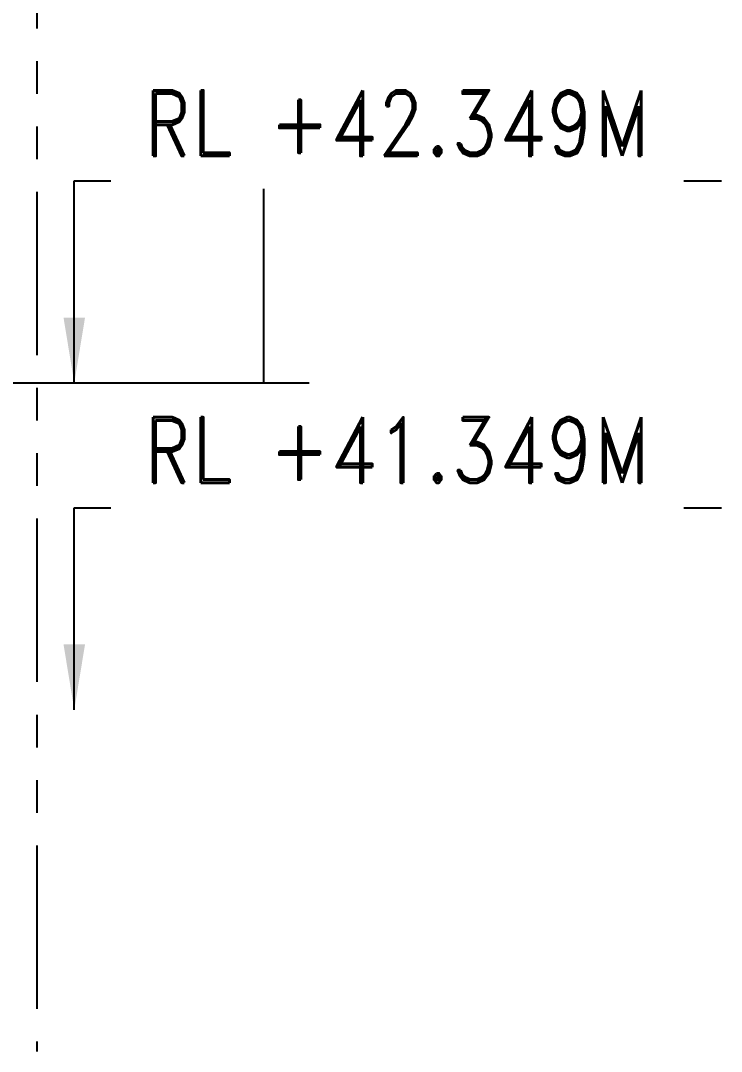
# Model space of a CAD drawing. Header units: inches. Extents: x 0 to 157513, y -28488 to 35640.
# Drawn here: x 25285 to 27429, y 14964 to 18118 of the extents above; entities that cross this region are included whole.
import ezdxf

# ---------------------------------------------------------------- set-up
doc = ezdxf.new("R2010")
doc.units = ezdxf.units.IN
doc.header["$LTSCALE"] = 400
doc.header["$MEASUREMENT"] = 0
doc.linetypes.add('PHANTOM', pattern=[2.5, 1.25, -0.25, 0.25, -0.25, 0.25, -0.25])
doc.layers.add('BF', color=8, linetype='PHANTOM')
doc.layers.add('DIM', color=1, linetype='Continuous')
doc.styles.add('ROMAND', font='romand.shx', dxfattribs={"width": 0.85})
doc.styles.add('ROMANS', font='romans')
doc.dimstyles.new('STANDARD$7', dxfattribs={"dimscale": 25, "dimtxt": 2.5, "dimasz": 2.5, "dimexe": 1.5, "dimexo": 1, "dimgap": 1, "dimtad": 1, "dimdec": 3, "dimzin": 12, "dimdsep": 46, "dimtxsty": 'ROMANS', "dimcen": 125, "dimclrd": 1, "dimclre": 1, "dimclrt": 7, "dimadec": 0, "dimazin": 3, "dimtp": 0.051, "dimtm": 0.032, "dimtfac": 0.6, "dimtdec": 3, "dimtmove": 0, "dimatfit": 3, "dimfxl": 1, "dimtvp": 1, "dimtolj": 1, "dimtzin": 0, "dimarcsym": 1})

# ---------------------------------------------------------------- blocks, each defined once
blk = doc.blocks.new('611bf4strgesv')
at = {"layer": 'BF'}
blk.add_line((-6510.6, 31517.3, 405.4), (-6510.6, 23887.1, 405.4), dxfattribs=at)

msp = doc.modelspace()

# ---------------------------------------------------------------- linework, layer by layer
at = {"color": 1}
for p, q in [((26028.9, 17009.2, 36.5), (26028.9, 17770, 36.5)), ((23304.8, 17009.2, 36.5), (26167.6, 17009.2, 36.5))]:
    msp.add_line(p, q, dxfattribs=at)

# ---------------------------------------------------------------- block references
msp.add_blockref('611bf4strgesv', (31845.3, -8923.4, -372.4))

# ---------------------------------------------------------------- leaders
at = {"layer": 'DIM', "annotation_type": 0, "has_hookline": 1, "hookline_direction": 0, "text_width": 1700}
msp.add_leader([(25448.9, 16008.8, 134.8), (25448.9, 16626.9, 134.8), (25648.9, 16626.9, 134.8)], dimstyle='STANDARD$7', override={"dimscale": 80, "dimasz": 2.5, "dimexe": 1, "dimdec": 2, "dimpost": '', "dimcen": 0.9, "dimclrd": 1, "dimadec": 1, "dimtp": 0, "dimtm": 0, "dimtfac": 1, "dimtdec": 0, "dimatfit": 0, "dimfxl": 1.5, "dimtvp": 0, "dimtfillclr": 256}, dxfattribs=at)

# ---------------------------------------------------------------- next in the draw order: texts
at = {"insert": (25661.2, 16903.8, 134.8), "char_height": 200, "attachment_point": 1, "style": 'ROMAND', "bg_fill": 2}
msp.add_mtext('RL +41.349M', dxfattribs=at)

# ---------------------------------------------------------------- next in the draw order: leaders
at = {"layer": 'DIM', "annotation_type": 0, "has_hookline": 1, "hookline_direction": 0, "text_width": 1700}
msp.add_leader([(25448.9, 17008.8, 138.2), (25448.9, 17626.9, 138.2), (25648.9, 17626.9, 138.2)], dimstyle='STANDARD$7', override={"dimscale": 80, "dimasz": 2.5, "dimexe": 1, "dimdec": 2, "dimpost": '', "dimcen": 0.9, "dimclrd": 1, "dimadec": 1, "dimtp": 0, "dimtm": 0, "dimtfac": 1, "dimtdec": 0, "dimatfit": 0, "dimfxl": 1.5, "dimtvp": 0, "dimtfillclr": 256}, dxfattribs=at)

# ---------------------------------------------------------------- next in the draw order: texts
at = {"insert": (25661.2, 17903.8, 138.2), "char_height": 200, "attachment_point": 1, "style": 'ROMAND', "bg_fill": 2}
msp.add_mtext('RL +42.349M', dxfattribs=at)

doc.saveas('drawing.dxf')
